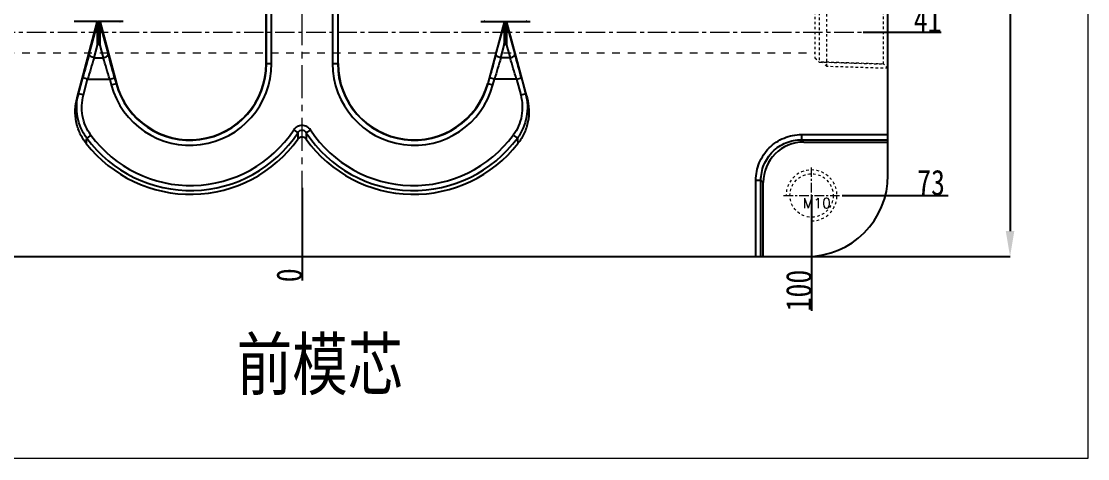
# Model space of a CAD drawing. Header units: millimetres. Extents: x 583 to 1942, y -5112 to 253.
# Drawn here: x 1175.8 to 1385.1, y -2151.8 to -2066 of the extents above; entities that cross this region are included whole.
import ezdxf

# ---------------------------------------------------------------- set-up
doc = ezdxf.new("R2010")
doc.units = ezdxf.units.MM
doc.header["$LTSCALE"] = 16.335
doc.header["$PDMODE"] = 3
doc.header["$PDSIZE"] = 0.3125
doc.linetypes.add('CENTER', pattern=[0.6, 0.375, -0.075, 0.075, -0.075])
doc.linetypes.add('HIDDEN', pattern=[0.2, 0.1, -0.1])
doc.layers.get('0').update_dxf_attribs({"linetype": 'CONTINUOUS'})
doc.layers.get('Defpoints').update_dxf_attribs({"linetype": 'CONTINUOUS'})
for name, color, linetype, lineweight in [('center', 1, 'CENTER', 9), ('cool', 153, 'HIDDEN', 9), ('epin', 13, 'CONTINUOUS', 9), ('screw', 33, 'CONTINUOUS', 13)]:
    doc.layers.add(name, color=color, linetype=linetype, lineweight=lineweight)
doc.layers.add('DEFAULT_2', color=8, linetype='HIDDEN')
doc.styles.get("Standard").update_dxf_attribs({"font": 'txt', "width": 0.8})
doc.styles.add('TXT', font='txt.shx', dxfattribs={"bigfont": 'gbcbig.shx'})
doc.dimstyles.new('副本 11', dxfattribs={"dimtxt": 2.5, "dimasz": 2.5, "dimexe": 1.25, "dimexo": 0.625, "dimtad": 1, "dimdsep": 46, "dimtxsty": 'Standard', "dimcen": 2.5, "dimadec": 0, "dimazin": 0, "dimtfac": 1, "dimtmove": 0, "dimatfit": 3, "dimfxl": 0, "dimarcsym": 0})

# ---------------------------------------------------------------- blocks, each defined once
blk = doc.blocks.new('cool_jt_f12')
at = {"layer": 'cool', "ltscale": 0.3}
for p, q in [((0, 7.0785), (0.856, 6.2225)), ((0, 7.0785), (12, 6.7035)), ((12, 6.7035), (12.856, 5.8475)), ((12, 6.7035), (12, -6.7035)), ((0.856, 6.2225), (0.856, -6.2225)), ((13.5, 5.827375), (0.856, 6.2225)), ((0.856, 6.2225), (13.5, 5.827375)), ((14.327375, 5), (13.5, 5.827375)), ((13.5, -5.827375), (13.5, 5.827375)), ((14.327375, -5), (14.327375, 5)), ((0.856, -6.2225), (0, -7.0785)), ((0.856, -6.2225), (13.5, -5.827375)), ((12, -6.7035), (12.856, -5.8475)), ((13.5, -5.827375), (14.327375, -5)), ((0, -7.0785), (12, -6.7035))]:
    blk.add_line(p, q, dxfattribs=at)
blk = doc.blocks.new('8')
at = {"layer": 'cool', "color": 1, "linetype": 'CENTER', "ltscale": 0.621977}
blk.add_line((852.69, 864.75), (1082.69, 864.75), dxfattribs=at)
at = {"layer": 'cool', "ltscale": 0.932966}
blk.add_line((867.02, 860.75), (1068.36, 860.75), dxfattribs=at)
at = {"layer": 'cool', "color": 0, "ltscale": 0.932966, "rotation": 180}
blk.add_blockref('cool_jt_f12', (1082.69, 864.75), dxfattribs=at)
blk = doc.blocks.new('screw_m10_g')
at = {"layer": 'screw', "color": 1, "linetype": 'CENTER', "ltscale": 0.310989}
for p, q in [((0, -5.5), (0, 5.5)), ((-5.5, 0), (5.5, 0))]:
    blk.add_line(p, q, dxfattribs=at)
at = {"layer": 'screw', "linetype": 'HIDDEN', "ltscale": 0.310989}
blk.add_circle((0, 0), 4.25, dxfattribs=at)
at = {"layer": 'screw', "color": 92, "linetype": 'HIDDEN', "ltscale": 0.310989}
blk.add_arc((0, 0), 5, 270, 180, dxfattribs=at)
at = {"layer": 'screw', "color": 6, "style": 'TXT'}
blk.add_text('M10', height=2, dxfattribs=at).set_placement((-1.7, -2.5))
blk = doc.blocks.new('*D126')
at = {"layer": 'Defpoints', "color": 0}
for p in [(1329.91, -1942.19), (1326.69, -2112.19), (1369.87, -2112.19)]:
    blk.add_point(p, dxfattribs=at)
at = {"layer": 'epin', "color": 4, "lineweight": -2}
for p, q in [((1329.91, -1942.19), (1369.87, -1942.19)), ((1369.87, -1947.19), (1369.87, -2107.19)), ((1326.69, -2112.19), (1369.87, -2112.19))]:
    blk.add_line(p, q, dxfattribs=at)
at = {"layer": 'epin', "color": 4}
for points in [[(1369.03, -1947.19), (1370.7, -1947.19), (1369.87, -1942.19)], [(1369.03, -2107.19), (1370.7, -2107.19), (1369.87, -2112.19)]]:
    blk.add_solid(points, dxfattribs=at)
at = {"layer": 'epin', "color": 6, "insert": (1367.37, -2008.19), "char_height": 5, "attachment_point": 5, "rotation": 90}
blk.add_mtext('170', dxfattribs=at)
blk = doc.blocks.new('*D178')
at = {"layer": 'Defpoints', "color": 0}
for p in [(1230.91, -2027.19), (1341.06, -2068.19), (1351.03, -2068.19)]:
    blk.add_point(p, dxfattribs=at)
at = {"layer": 'epin', "color": 4, "lineweight": -2}
blk.add_line((1341.06, -2068.19), (1356.36, -2068.19), dxfattribs=at)
at = {"layer": 'epin', "color": 6, "insert": (1353.69, -2065.69), "char_height": 5, "attachment_point": 5}
blk.add_mtext('41', dxfattribs=at)
blk = doc.blocks.new('*D179')
at = {"layer": 'Defpoints', "color": 0}
for p in [(1230.91, -2027.19), (1336.92, -2100.19), (1351.03, -2100.19)]:
    blk.add_point(p, dxfattribs=at)
at = {"layer": 'epin', "color": 4, "lineweight": -2}
blk.add_line((1336.92, -2100.19), (1357.69, -2100.19), dxfattribs=at)
at = {"layer": 'epin', "color": 6, "insert": (1354.36, -2097.69), "char_height": 5, "attachment_point": 5}
blk.add_mtext('73', dxfattribs=at)
blk = doc.blocks.new('*D185')
at = {"layer": 'Defpoints', "color": 0}
for p in [(1230.91, -2027.19), (1230.91, -2098.67), (1230.91, -2114.84)]:
    blk.add_point(p, dxfattribs=at)
at = {"layer": 'epin', "color": 4, "lineweight": -2}
blk.add_line((1230.91, -2098.67), (1230.91, -2116.84), dxfattribs=at)
at = {"layer": 'epin', "color": 6, "insert": (1228.41, -2115.84), "char_height": 5, "attachment_point": 5, "rotation": 90}
blk.add_mtext('0', dxfattribs=at)
blk = doc.blocks.new('*D186')
at = {"layer": 'Defpoints', "color": 0}
for p in [(1230.91, -2027.19), (1330.91, -2100.19), (1330.91, -2114.84)]:
    blk.add_point(p, dxfattribs=at)
at = {"layer": 'epin', "color": 4, "lineweight": -2}
blk.add_line((1330.91, -2100.19), (1330.91, -2122.84), dxfattribs=at)
at = {"layer": 'epin', "color": 6, "insert": (1328.41, -2118.84), "char_height": 5, "attachment_point": 5, "rotation": 90}
blk.add_mtext('100', dxfattribs=at)
blk = doc.blocks.new('*D189')
at = {"layer": 'Defpoints', "color": 0}
for p in [(1230.91, -2027.19), (1110.79, -2068.19), (1120.76, -2068.19)]:
    blk.add_point(p, dxfattribs=at)
at = {"layer": 'epin', "color": 4, "lineweight": -2}
blk.add_line((1120.76, -2068.19), (1105.45, -2068.19), dxfattribs=at)
at = {"layer": 'epin', "color": 6, "insert": (1108.12, -2065.69), "char_height": 5, "attachment_point": 5}
blk.add_mtext('41', dxfattribs=at)
blk = doc.blocks.new('*D190')
at = {"layer": 'Defpoints', "color": 0}
for p in [(1230.91, -2027.19), (1110.79, -2100.19), (1124.89, -2100.19)]:
    blk.add_point(p, dxfattribs=at)
at = {"layer": 'epin', "color": 4, "lineweight": -2}
blk.add_line((1124.89, -2100.19), (1104.12, -2100.19), dxfattribs=at)
at = {"layer": 'epin', "color": 6, "insert": (1107.45, -2097.69), "char_height": 5, "attachment_point": 5}
blk.add_mtext('73', dxfattribs=at)
blk = doc.blocks.new('*D195')
at = {"layer": 'Defpoints', "color": 0}
for p in [(1230.91, -2027.19), (1130.91, -2100.19), (1130.91, -2114.84)]:
    blk.add_point(p, dxfattribs=at)
at = {"layer": 'epin', "color": 4, "lineweight": -2}
blk.add_line((1130.91, -2100.19), (1130.91, -2122.84), dxfattribs=at)
at = {"layer": 'epin', "color": 6, "insert": (1128.41, -2118.84), "char_height": 5, "attachment_point": 5, "rotation": 90}
blk.add_mtext('100', dxfattribs=at)

msp = doc.modelspace()

# ---------------------------------------------------------------- linework, layer by layer
at = {"color": 7, "linetype": 'Continuous'}
for p, q in [((1345.908, -2096.189), (1345.908, -1958.189)), ((1223.846, -2074.338), (1223.846, -2053.401)), ((1223.916, -2074.338), (1223.916, -2053.427)), ((1224.916, -2074.338), (1224.916, -2053.771)), ((1236.9, -2053.771), (1236.9, -2074.338)), ((1237.9, -2053.427), (1237.9, -2074.338)), ((1237.97, -2074.338), (1237.97, -2053.401)), ((1190.71, -2066.044), (1186.167, -2066.044)), ((1186.745, -2081.03), (1190.71, -2066.234)), ((1189.123, -2072.499), (1190.778, -2066.508)), ((1190.71, -2066.234), (1190.71, -2066.044)), ((1190.778, -2066.508), (1190.71, -2066.234)), ((1190.791, -2066.044), (1190.772, -2070.707)), ((1191.191, -2066.044), (1190.791, -2066.044)), ((1191.21, -2070.707), (1191.191, -2066.044)), ((1191.203, -2066.508), (1191.271, -2066.234)), ((1191.203, -2066.508), (1192.859, -2072.499)), ((1195.815, -2066.044), (1191.271, -2066.044)), ((1191.271, -2066.044), (1191.271, -2066.234)), ((1191.271, -2066.234), (1194.479, -2078.204)), ((1266.001, -2066.044), (1270.545, -2066.044)), ((1270.545, -2066.234), (1267.337, -2078.204)), ((1268.957, -2072.499), (1270.613, -2066.508)), ((1270.545, -2066.044), (1270.545, -2066.234)), ((1270.613, -2066.508), (1270.545, -2066.234)), ((1270.625, -2066.044), (1270.606, -2070.707)), ((1270.613, -2066.044), (1271.025, -2066.044)), ((1271.044, -2070.707), (1271.025, -2066.044)), ((1271.038, -2066.508), (1271.106, -2066.234)), ((1271.038, -2066.508), (1272.694, -2072.499)), ((1271.106, -2066.044), (1275.649, -2066.044)), ((1271.106, -2066.234), (1271.106, -2066.044)), ((1275.071, -2081.03), (1271.106, -2066.234)), ((1190.088, -2073.18), (1190.772, -2070.707)), ((1191.21, -2070.707), (1191.893, -2073.18)), ((1269.923, -2073.18), (1270.606, -2070.707)), ((1271.044, -2070.707), (1271.728, -2073.18)), ((1190.088, -2073.18), (1191.893, -2073.18)), ((1271.728, -2073.18), (1269.923, -2073.18)), ((1223.846, -2074.338), (1224.916, -2074.338)), ((1236.9, -2074.338), (1237.97, -2074.338)), ((1187.033, -2080.228), (1187.858, -2077.147)), ((1188.824, -2077.406), (1187.858, -2077.147)), ((1187.998, -2080.487), (1188.824, -2077.406)), ((1188.824, -2077.406), (1193.157, -2077.406)), ((1193.157, -2077.406), (1194.123, -2077.147)), ((1193.157, -2077.406), (1193.445, -2078.481)), ((1193.445, -2078.481), (1194.479, -2078.204)), ((1194.123, -2077.147), (1194.411, -2078.222)), ((1267.337, -2078.204), (1268.371, -2078.481)), ((1267.405, -2078.222), (1267.693, -2077.147)), ((1268.659, -2077.406), (1267.693, -2077.147)), ((1268.371, -2078.481), (1268.659, -2077.406)), ((1272.992, -2077.406), (1268.659, -2077.406)), ((1272.992, -2077.406), (1273.958, -2077.147)), ((1272.992, -2077.406), (1273.818, -2080.487)), ((1273.958, -2077.147), (1274.783, -2080.228)), ((1187.998, -2080.487), (1187.033, -2080.228)), ((1273.818, -2080.487), (1274.783, -2080.228)), ((1189.449, -2088.35), (1188.656, -2088.934)), ((1229.265, -2087.349), (1230.086, -2087.892)), ((1230.086, -2087.892), (1230.109, -2089.155)), ((1231.73, -2087.892), (1231.707, -2089.155)), ((1232.551, -2087.349), (1231.73, -2087.892)), ((1272.367, -2088.35), (1273.16, -2088.934)), ((1328.937, -2088.253), (1345.908, -2088.253)), ((1328.937, -2088.253), (1328.937, -2089.249)), ((1328.937, -2089.249), (1345.908, -2089.249)), ((1329.4, -2089.712), (1328.937, -2089.249)), ((1329.4, -2089.712), (1345.908, -2089.712)), ((1319.972, -2097.219), (1320.968, -2097.219)), ((1319.972, -2112.189), (1319.972, -2097.219)), ((1321.43, -2097.681), (1320.968, -2097.219)), ((1320.968, -2112.189), (1320.968, -2097.219)), ((1321.43, -2112.189), (1321.43, -2097.681)), ((1131.908, -2112.189), (1329.908, -2112.189))]:
    msp.add_line(p, q, dxfattribs=at)
for centre, radius, start, end in [((1801.935, -2241.653), 635.73, 164.568955, 165.003151), ((1703.761, -2229.148), 536.829, 163.10999, 163.5808), ((702.265, -2221.955), 511.732, 16.40765, 16.90155), ((608.753, -2233.846), 605.981, 14.986191, 15.441703), ((1881.77, -2241.653), 635.73, 164.568955, 165.003151), ((1783.596, -2229.148), 536.829, 163.10999, 163.5808), ((782.099, -2221.955), 511.732, 16.40765, 16.90155), ((688.588, -2233.846), 605.981, 14.986191, 15.441703), ((1208.908, -2074.338), 16.008, 195, 0), ((1208.908, -2074.338), 15.008, 195, 0), ((1208.908, -2074.338), 14.938, 195, 0), ((1252.908, -2074.338), 16.008, 180, 345), ((1252.908, -2074.338), 15.008, 180, 345), ((1252.908, -2074.338), 14.938, 180, 345), ((1209.008, -2073.964), 25.264, 216.33505, 326.54523), ((1209.008, -2073.964), 24.279, 216.33505, 326.54523), ((1252.808, -2073.964), 25.264, 213.45477, 323.66495), ((1252.808, -2073.964), 24.279, 213.45477, 323.66495), ((1110.379, -2080.919), 78.686, 353.37476, 354.15403), ((1209.008, -2073.964), 26, 218.0721, 324.24939), ((1252.808, -2073.964), 26, 215.75061, 321.9279), ((1351.437, -2080.919), 78.686, 185.84597, 186.62524), ((1329.908, -2096.189), 16, 270, 0)]:
    msp.add_arc(centre, radius, start, end, dxfattribs=at)
for centre, major_axis, ratio, start_param, end_param in [((1190.764, -2070.314), (0.014, 3.806), 0.0025162, -1.6743753, -0.1726334), ((1191.218, -2070.314), (-0.014, 3.806), 0.0025162, 0.0098943, 1.6743753), ((1270.598, -2070.314), (0.014, 3.806), 0.0025162, -1.6743753, -0.1726334), ((1271.052, -2070.314), (-0.014, 3.806), 0.0025162, 0.0098943, 1.6743753), ((1329.461, -2097.742), (5.7, -5.7), 0.9924325, 2.3599926, 3.9231927)]:
    msp.add_ellipse(centre, major_axis=major_axis, ratio=ratio, start_param=start_param, end_param=end_param, dxfattribs=at)
for points, knots in [([(1190.088, -2073.18), (1189.955, -2073.15), (1189.705, -2073.07), (1189.426, -2072.927), (1189.255, -2072.789), (1189.15, -2072.674), (1189.109, -2072.56), (1189.123, -2072.499)], [0, 0, 0, 0, 0.3281189, 0.6228493, 0.7458289, 0.8489709, 1, 1, 1, 1]), ([(1191.893, -2073.18), (1192.027, -2073.15), (1192.276, -2073.07), (1192.556, -2072.927), (1192.726, -2072.789), (1192.831, -2072.674), (1192.873, -2072.56), (1192.859, -2072.499)], [0, 0, 0, 0, 0.3281187, 0.622849, 0.7458287, 0.8489707, 1, 1, 1, 1]), ([(1269.923, -2073.18), (1269.789, -2073.15), (1269.54, -2073.07), (1269.26, -2072.927), (1269.09, -2072.789), (1268.985, -2072.674), (1268.943, -2072.56), (1268.957, -2072.499)], [0, 0, 0, 0, 0.3281189, 0.6228493, 0.7458289, 0.8489709, 1, 1, 1, 1]), ([(1271.728, -2073.18), (1271.862, -2073.15), (1272.111, -2073.07), (1272.39, -2072.927), (1272.561, -2072.789), (1272.666, -2072.674), (1272.707, -2072.56), (1272.694, -2072.499)], [0, 0, 0, 0, 0.3281187, 0.622849, 0.7458287, 0.8489707, 1, 1, 1, 1]), ([(1188.656, -2088.934), (1188.203, -2088.321), (1187.436, -2086.986), (1186.768, -2084.782), (1186.604, -2082.484), (1186.836, -2080.964), (1187.033, -2080.228)], [0, 0, 0, 0, 0.2500689, 0.5000764, 0.7500424, 1, 1, 1, 1]), ([(1274.783, -2080.228), (1274.98, -2080.964), (1275.212, -2082.484), (1275.048, -2084.781), (1274.38, -2086.986), (1273.613, -2088.321), (1273.16, -2088.934)], [0, 0, 0, 0, 0.2499191, 0.4998815, 0.7498958, 1, 1, 1, 1]), ([(1188.54, -2089.997), (1188.054, -2089.377), (1187.227, -2088.015), (1186.497, -2085.744), (1186.306, -2083.366), (1186.541, -2081.791), (1186.745, -2081.03)], [0, 0, 0, 0, 0.2499868, 0.4999804, 0.7499841, 1, 1, 1, 1]), ([(1189.449, -2088.35), (1188.64, -2087.249), (1187.516, -2084.639), (1187.645, -2081.807), (1187.998, -2080.487)], [0, 0, 0, 0, 0.499972, 1, 1, 1, 1]), ([(1273.818, -2080.487), (1274.171, -2081.807), (1274.3, -2084.639), (1273.176, -2087.249), (1272.367, -2088.35)], [0, 0, 0, 0, 0.4999864, 1, 1, 1, 1]), ([(1275.071, -2081.03), (1275.275, -2081.791), (1275.51, -2083.366), (1275.319, -2085.744), (1274.589, -2088.015), (1273.762, -2089.377), (1273.276, -2089.997)], [0, 0, 0, 0, 0.2500169, 0.5000212, 0.7500142, 1, 1, 1, 1]), ([(1232.551, -2087.349), (1232.373, -2087.08), (1231.883, -2086.617), (1230.907, -2086.361), (1229.932, -2086.617), (1229.442, -2087.08), (1229.265, -2087.349)], [0, 0, 0, 0, 0.2503454, 0.500243, 0.7499824, 1, 1, 1, 1]), ([(1231.73, -2087.892), (1231.645, -2087.751), (1231.409, -2087.499), (1230.908, -2087.347), (1230.406, -2087.5), (1230.171, -2087.751), (1230.086, -2087.892)], [0, 0, 0, 0, 0.24887, 0.5002619, 0.7514582, 1, 1, 1, 1]), ([(1319.972, -2097.219), (1319.972, -2096.052), (1320.435, -2093.694), (1322.428, -2090.71), (1325.412, -2088.716), (1327.771, -2088.253), (1328.937, -2088.253)], [0, 0, 0, 0, 0.2500014, 0.4999701, 0.7499599, 1, 1, 1, 1]), ([(1231.707, -2089.155), (1231.617, -2089.03), (1231.376, -2088.816), (1230.908, -2088.7), (1230.44, -2088.816), (1230.199, -2089.03), (1230.109, -2089.155)], [0, 0, 0, 0, 0.2501186, 0.5000093, 0.7498854, 1, 1, 1, 1]), ([(1320.968, -2097.219), (1320.967, -2096.181), (1321.377, -2094.084), (1323.148, -2091.43), (1325.802, -2089.658), (1327.9, -2089.248), (1328.937, -2089.249)], [0, 0, 0, 0, 0.2499997, 0.49997, 0.7499616, 1, 1, 1, 1])]:
    msp.add_open_spline(points, degree=3, knots=knots, dxfattribs=at)
for points in [[(1187.033, -2080.228), (1186.937, -2080.496), (1186.841, -2080.763), (1186.745, -2081.03)], [(1274.783, -2080.228), (1274.879, -2080.496), (1274.975, -2080.763), (1275.071, -2081.03)]]:
    msp.add_open_spline(points, degree=3, dxfattribs=at)
at = {"layer": 'center', "color": 1, "linetype": 'CENTER', "ltscale": 1.057361}
msp.add_line((1230.908, -2112.189), (1230.908, -1942.189), dxfattribs=at)
at = {"layer": 'DEFAULT_2', "color": 8, "linetype": 'HIDDEN'}
for p, q in [((1190.71, -2066.044), (1190.778, -2066.044)), ((1191.191, -2066.044), (1191.271, -2066.044)), ((1270.545, -2066.044), (1270.613, -2066.044)), ((1271.025, -2066.044), (1271.106, -2066.044))]:
    msp.add_line(p, q, dxfattribs=at)
msp.add_arc((1195.118, -2065.05), 0.995, 270.07171, 288.12092, dxfattribs=at)
for points, knots in [([(1186.862, -2066.044), (1186.859, -2066.044), (1186.837, -2066.036), (1186.828, -2066.012), (1186.82, -2065.995)], [0, 0, 0, 0, 0.1655603, 1, 1, 1, 1]), ([(1195.161, -2065.995), (1195.158, -2066.002), (1195.149, -2066.021), (1195.133, -2066.044), (1195.119, -2066.044)], [0, 0, 0, 0, 0.3603618, 1, 1, 1, 1]), ([(1266.697, -2066.044), (1266.694, -2066.044), (1266.671, -2066.036), (1266.662, -2066.012), (1266.655, -2065.995)], [0, 0, 0, 0, 0.1655603, 1, 1, 1, 1]), ([(1274.996, -2065.995), (1274.993, -2066.002), (1274.984, -2066.021), (1274.968, -2066.044), (1274.954, -2066.044)], [0, 0, 0, 0, 0.3603618, 1, 1, 1, 1])]:
    msp.add_open_spline(points, degree=3, knots=knots, dxfattribs=at)
at = {"layer": 'epin', "color": 0}
msp.add_lwpolyline([(1009.74, -1915.884), (1385.098, -1915.884), (1385.098, -2151.806), (1009.74, -2151.806)], close=True, dxfattribs=at)

# ---------------------------------------------------------------- block references
msp.add_blockref('8', (263.218, -2932.944), dxfattribs=at)
at = {"layer": 'screw'}
msp.add_blockref('screw_m10_g', (1330.908, -2100.189), dxfattribs=at)

# ---------------------------------------------------------------- texts
at = {"layer": 'epin', "color": 0, "insert": (1218.051, -2128.276), "char_height": 10, "width": 65.87477, "attachment_point": 1}
msp.add_mtext('{\\fSimSun|b0|i0|c134|p2;前模芯}', dxfattribs=at)

# ---------------------------------------------------------------- dimensions: what is measured, and where the dimension line sits
at = {"layer": 'epin', "color": 0}
dim = msp.add_linear_dim(base=(1369.866, -2112.189), p1=(1329.908, -1942.189), p2=(1326.689, -2112.189), angle=90, dimstyle='副本 11', override={"dimtxt": 5, "dimasz": 5, "dimexe": 0, "dimexo": 0, "dimgap": 0, "dimcen": 0, "dimclrd": 4, "dimclre": 4, "dimclrt": 6, "dimtofl": 0}, dxfattribs=at)
dim.commit()
dim.dimension.update_dxf_attribs({"geometry": '*D126', "text_midpoint": (1369.866, -2008.19), "dimtype": 160})
for feature_location, offset, dtype, origin, picture, middle in [((1124.895, -2100.189), (-14.106, 0), 0, (1230.908, -2027.189), '*D190', (1107.455, -2097.689)), ((1120.761, -2068.189), (-9.972, 0), 0, (1230.908, -2027.189), '*D189', (1108.122, -2065.689)), ((1130.908, -2100.189), (0, -14.648), 1, (1230.908, -2027.189), '*D195', (1128.408, -2118.837)), ((1230.908016764, -2098.670395891), (0, -16.166924901), 1, (1230.908016764, -2027.189231686), '*D185', (1228.408016764, -2115.837320792)), ((1341.056, -2068.189), (9.972, 0), 0, (1230.908, -2027.189), '*D178', (1353.694, -2065.689)), ((1336.921, -2100.189), (14.106, 0), 0, (1230.908, -2027.189), '*D179', (1354.361, -2097.689)), ((1330.908, -2100.189), (0, -14.648), 1, (1230.908, -2027.189), '*D186', (1328.408, -2118.837))]:
    dim = msp.add_ordinate_dim(feature_location=feature_location, offset=offset, dtype=dtype, origin=origin, dimstyle='副本 11', override={"dimtxt": 5, "dimasz": 5, "dimexe": 0, "dimexo": 0, "dimgap": 0, "dimcen": 0, "dimclrd": 4, "dimclre": 4, "dimclrt": 6, "dimtofl": 0}, dxfattribs=at)
    dim.commit()
    dim.dimension.update_dxf_attribs({"geometry": picture, "text_midpoint": middle})

doc.saveas('drawing.dxf')
